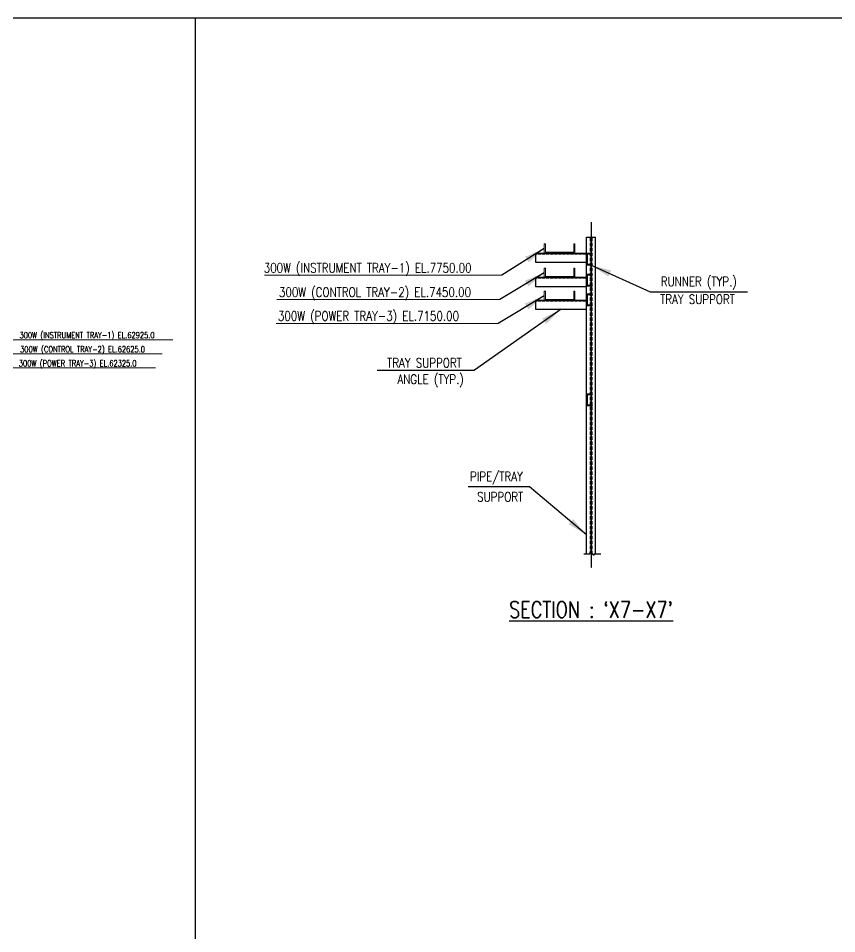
# Model space of a CAD drawing. Header units: inches. Extents: x 8618018 to 8935006, y 2431589 to 2567223.
# Drawn here: x 8893202 to 8910619, y 2491979 to 2511477 of the extents above; entities that cross this region are included whole.
import ezdxf
from ezdxf.enums import TextEntityAlignment as Align

# ---------------------------------------------------------------- set-up
doc = ezdxf.new("R2010")
doc.units = ezdxf.units.IN
doc.header["$MEASUREMENT"] = 0
doc.linetypes.add('CENTER', pattern=[2, 1.25, -0.25, 0.25, -0.25])
doc.linetypes.add('HIDDEN', pattern=[0.375, 0.25, -0.125])
for name, color, linetype in [('CCT', 4, 'Continuous'), ('TEXT', 252, 'Continuous'), ('TRAY', 1, 'Continuous')]:
    doc.layers.add(name, color=color, linetype=linetype)
doc.layers.add('ICT', color=6, linetype='Continuous', lineweight=13)
doc.layers.add('PCT', color=2, linetype='Continuous', lineweight=15)
doc.styles.add('ISOCPEUR', font='isocpeur.ttf')
doc.styles.add('ROMANS', font='ROMANS.shx', dxfattribs={"width": 0.8})
doc.styles.add('RS1', font='ROMANS.shx', dxfattribs={"width": 0.8})
doc.dimstyles.new('DIM', dxfattribs={"dimscale": 175, "dimtxt": 2.5, "dimasz": 2.5, "dimexe": 0.875, "dimexo": 0.875, "dimgap": 1, "dimtad": 1, "dimdec": 0, "dimzin": 9, "dimdsep": 46, "dimtxsty": 'ISOCPEUR', "dimblk": 'OBLIQUE', "dimcen": 0.09, "dimclrd": 256, "dimclre": 256, "dimclrt": 252, "dimadec": 0, "dimazin": 0, "dimtfac": 1, "dimtdec": 0, "dimtmove": 0, "dimatfit": 3, "dimfxl": 1, "dimtfill": 1, "dimtolj": 1, "dimtzin": 0, "dimarcsym": 0})

# ---------------------------------------------------------------- blocks, each defined once
blk = doc.blocks.new('_Oblique')
at = {"color": 0, "linetype": 'ByBlock', "lineweight": -2}
blk.add_line((-0.5, -0.5), (0.5, 0.5), dxfattribs=at)

msp = doc.modelspace()

# ---------------------------------------------------------------- linework, layer by layer
for p, q in [((8934161.6, 2511476.7), (8793889.1, 2511476.7)), ((8896967.8, 2511476.7), (8896967.8, 2491153.9)), ((8905296.6, 2506814.5), (8905484.1, 2506814.5)), ((8905296.6, 2500072.4), (8905296.6, 2506814.5)), ((8905484.1, 2500072.4), (8905484.1, 2506814.5)), ((8905296.6, 2506470.6), (8904209.1, 2506470.6)), ((8904209.1, 2506470.6), (8904209.1, 2506283.1)), ((8905421.6, 2506470.6), (8905296.6, 2506470.6)), ((8905296.6, 2506470.6), (8905296.6, 2506220.6)), ((8905311.6, 2506440.6), (8905311.6, 2506250.6)), ((8905406.6, 2506455.6), (8905326.6, 2506455.6)), ((8904209.1, 2506283.1), (8905296.6, 2506283.1)), ((8905421.6, 2506220.6), (8905296.6, 2506220.6)), ((8905406.6, 2506235.6), (8905326.6, 2506235.6)), ((8905296.6, 2506020.6), (8905296.6, 2505770.6)), ((8905421.6, 2506020.6), (8905296.6, 2506020.6)), ((8905311.6, 2505990.6), (8905311.6, 2505800.6)), ((8905406.6, 2506005.6), (8905326.6, 2506005.6)), ((8904209.1, 2505953.6), (8904209.1, 2505766.1)), ((8905296.6, 2505953.6), (8904209.1, 2505953.6)), ((8905406.6, 2505785.6), (8905326.6, 2505785.6)), ((8904209.1, 2505766.1), (8905296.6, 2505766.1)), ((8905421.6, 2505770.6), (8905296.6, 2505770.6)), ((8905296.6, 2505412.1), (8905296.6, 2505599.6)), ((8905296.6, 2505599.6), (8905296.6, 2505349.6)), ((8905421.6, 2505599.6), (8905296.6, 2505599.6)), ((8904209.1, 2505465.6), (8904209.1, 2505278.1)), ((8905296.6, 2505465.6), (8904209.1, 2505465.6)), ((8905311.6, 2505569.6), (8905311.6, 2505379.6)), ((8905406.6, 2505584.6), (8905326.6, 2505584.6)), ((8904209.1, 2505278.1), (8905296.6, 2505278.1)), ((8905421.6, 2505349.6), (8905296.6, 2505349.6)), ((8905406.6, 2505364.6), (8905326.6, 2505364.6)), ((8905296.6, 2503283.1), (8905296.6, 2503470.6)), ((8905296.6, 2503470.6), (8905296.6, 2503220.6)), ((8905421.6, 2503470.6), (8905296.6, 2503470.6)), ((8905406.6, 2503455.6), (8905326.6, 2503455.6)), ((8905311.6, 2503440.6), (8905311.6, 2503250.6)), ((8905421.6, 2503220.6), (8905296.6, 2503220.6)), ((8905406.6, 2503235.6), (8905326.6, 2503235.6)), ((8905235.1, 2500072.4), (8905371.8, 2500072.4)), ((8905371.8, 2500072.4), (8905371.8, 2500102.3)), ((8905371.8, 2500102.3), (8905455.3, 2500042.6)), ((8905455.3, 2500042.6), (8905455.3, 2500072.4)), ((8905455.3, 2500072.4), (8905597.3, 2500072.4))]:
    msp.add_line(p, q)
at = {"linetype": 'CENTER'}
msp.add_line((8905390.4, 2507133.1), (8905390.4, 2499771.5), dxfattribs=at)
at = {"linetype": 'HIDDEN'}
for p, q in [((8905370.4, 2506814.5), (8905370.4, 2500072.4)), ((8905410.4, 2506814.5), (8905410.4, 2500074.7)), ((8905296.6, 2506455.6), (8904209.1, 2506455.6)), ((8905296.6, 2505938.6), (8904209.1, 2505938.6)), ((8905296.6, 2505450.6), (8904209.1, 2505450.6))]:
    msp.add_line(p, q, dxfattribs=at)
for centre, start, end in [((8905326.6, 2506440.6), 90, 180), ((8905406.6, 2506470.6), 270, 0), ((8905326.6, 2506250.6), 180, 270), ((8905406.6, 2506220.6), 0, 90), ((8905326.6, 2505990.6), 90, 180), ((8905406.6, 2506020.6), 270, 0), ((8905326.6, 2505800.6), 180, 270), ((8905406.6, 2505770.6), 0, 90), ((8905406.6, 2505599.6), 270, 0), ((8905326.6, 2505569.6), 90, 180), ((8905326.6, 2505379.6), 180, 270), ((8905406.6, 2505349.6), 0, 90), ((8905326.6, 2503440.6), 90, 180), ((8905406.6, 2503470.6), 270, 0), ((8905326.6, 2503250.6), 180, 270), ((8905406.6, 2503220.6), 0, 90)]:
    msp.add_arc(centre, 15, start, end)
at = {"layer": 'CCT', "lineweight": 0}
for p, q in [((8904396.6, 2505953.6), (8904396.6, 2506153.6)), ((8904396.6, 2506153.6), (8904421.6, 2506153.6)), ((8904421.6, 2506153.6), (8904421.6, 2505978.6)), ((8905021.6, 2505978.6), (8905021.6, 2506153.6)), ((8905021.6, 2506153.6), (8905046.6, 2506153.6)), ((8905046.6, 2506153.6), (8905046.6, 2505953.6)), ((8905046.6, 2506153.6), (8905046.6, 2505953.6)), ((8905046.6, 2505953.6), (8904396.6, 2505953.6)), ((8904421.6, 2505978.6), (8905021.6, 2505978.6)), ((8898701.1, 2505484.3), (8903448.7, 2505484.3)), ((8896263.7, 2504328.5), (8892462.8, 2504328.5))]:
    msp.add_line(p, q, dxfattribs=at)
at = {"layer": 'ICT', "color": 6, "lineweight": 0}
for p, q in [((8904396.6, 2506470.6), (8904396.6, 2506670.6)), ((8904396.6, 2506670.6), (8904421.6, 2506670.6)), ((8904421.6, 2506670.6), (8904421.6, 2506495.6)), ((8905021.6, 2506495.6), (8905021.6, 2506670.6)), ((8905021.6, 2506670.6), (8905046.6, 2506670.6)), ((8905046.6, 2506670.6), (8905046.6, 2506470.6)), ((8905046.6, 2506670.6), (8905046.6, 2506470.6)), ((8905046.6, 2506470.6), (8904396.6, 2506470.6)), ((8904421.6, 2506495.6), (8905021.6, 2506495.6)), ((8898444.4, 2506002.4), (8903494.4, 2506002.4)), ((8896494, 2504628.5), (8892462.8, 2504628.5))]:
    msp.add_line(p, q, dxfattribs=at)
at = {"layer": 'PCT', "lineweight": 0}
for p, q in [((8904396.6, 2505465.6), (8904396.6, 2505665.6)), ((8904396.6, 2505665.6), (8904421.6, 2505665.6)), ((8904421.6, 2505665.6), (8904421.6, 2505490.6)), ((8905021.6, 2505490.6), (8905021.6, 2505665.6)), ((8905021.6, 2505665.6), (8905046.6, 2505665.6)), ((8905046.6, 2505665.6), (8905046.6, 2505465.6)), ((8905046.6, 2505665.6), (8905046.6, 2505465.6)), ((8905046.6, 2505465.6), (8904396.6, 2505465.6)), ((8904421.6, 2505490.6), (8905021.6, 2505490.6)), ((8898688.6, 2504978.1), (8903417.7, 2504978.1))]:
    msp.add_line(p, q, dxfattribs=at)
at = {"layer": 'TEXT', "color": 2, "lineweight": 0}
msp.add_line((8896119.9, 2504028.5), (8892462.8, 2504028.5), dxfattribs=at)
at = {"layer": 'TRAY'}
for p, q in [((8906651.7, 2505650.7), (8908724.3, 2505650.7)), ((8900840.6, 2503979.6), (8902913.3, 2503979.6)), ((8904082.8, 2501495.5), (8902772.7, 2501495.5))]:
    msp.add_line(p, q, dxfattribs=at)

# ---------------------------------------------------------------- texts
at = {"color": 3, "style": 'RS1', "width": 0.8}
msp.add_text("%%USECTION : `X7-X7'", height=343.75, dxfattribs=at).set_placement((8905393.1, 2498882.3, 34), align=Align.MIDDLE_CENTER)
at = {"layer": 'CCT', "lineweight": 0, "width": 0.8}
for s, height, style, p in [('300W (CONTROL TRAY-2) EL.7450.00', 200, 'RS1', (8898749.6, 2505542.6)), ('300W (CONTROL TRAY-2) EL.62625.0', 130, 'ROMANS', (8893240.6, 2504363, 0))]:
    msp.add_text(s, height=height, dxfattribs=dict(at, style=style)).set_placement(p)
at = {"layer": 'ICT', "color": 6, "lineweight": 0, "width": 0.8}
for s, height, style, p in [('300W (INSTRUMENT TRAY-1) EL.7750.00', 200, 'RS1', (8898426.2, 2506060.7)), ('300W (INSTRUMENT TRAY-1) EL.62925.0', 130, 'ROMANS', (8893226.5, 2504663, 0))]:
    msp.add_text(s, height=height, dxfattribs=dict(at, style=style)).set_placement(p)
at = {"layer": 'PCT', "lineweight": 0, "style": 'RS1', "width": 0.8}
msp.add_text('300W (POWER TRAY-3) EL.7150.00', height=200, dxfattribs=at).set_placement((8898727.9, 2505036.4))
at = {"layer": 'TEXT', "color": 2, "lineweight": 0, "style": 'ROMANS', "width": 0.8}
msp.add_text('300W (POWER TRAY-3) EL.62325.0', height=130, dxfattribs=at).set_placement((8893213, 2504063, 0))
at = {"layer": 'TRAY', "style": 'RS1', "width": 0.8}
for s, p in [('RUNNER (TYP.)', (8906876.6, 2505770.1)), ('TRAY SUPPORT', (8906861.3, 2505392.4)), ('TRAY SUPPORT', (8901050.3, 2504037.9)), ('ANGLE (TYP.)', (8901271.2, 2503688.8)), ('PIPE/TRAY', (8902815.2, 2501616.4)), ('SUPPORT', (8902967.6, 2501184.3))]:
    msp.add_text(s, height=200, dxfattribs=at).set_placement(p)

# ---------------------------------------------------------------- leaders
at = {"layer": 'CCT', "lineweight": 0}
msp.add_leader([(8904396.6, 2506053.6), (8903448.7, 2505484.3)], dimstyle='DIM', override={"dimgap": 0.8, "dimtad": 0}, dxfattribs=at)
at = {"layer": 'ICT', "color": 6, "lineweight": 0}
msp.add_leader([(8904396.6, 2506570.6), (8903494.4, 2506002.4)], dimstyle='DIM', override={"dimgap": 0.8, "dimtad": 0}, dxfattribs=at)
at = {"layer": 'PCT', "lineweight": 0}
msp.add_leader([(8904396.6, 2505565.6), (8903417.7, 2504978.1)], dimstyle='DIM', override={"dimgap": 0.8, "dimtad": 0}, dxfattribs=at)
at = {"layer": 'TRAY'}
for points in [[(8905390.4, 2506220.6), (8906651.7, 2505650.7)], [(8904752.9, 2505278.1), (8902913.3, 2503979.6)], [(8905296.6, 2500473.7), (8904082.8, 2501495.5)]]:
    msp.add_leader(points, dimstyle='DIM', override={"dimgap": 0.8, "dimtad": 0}, dxfattribs=at)

doc.saveas('drawing.dxf')
